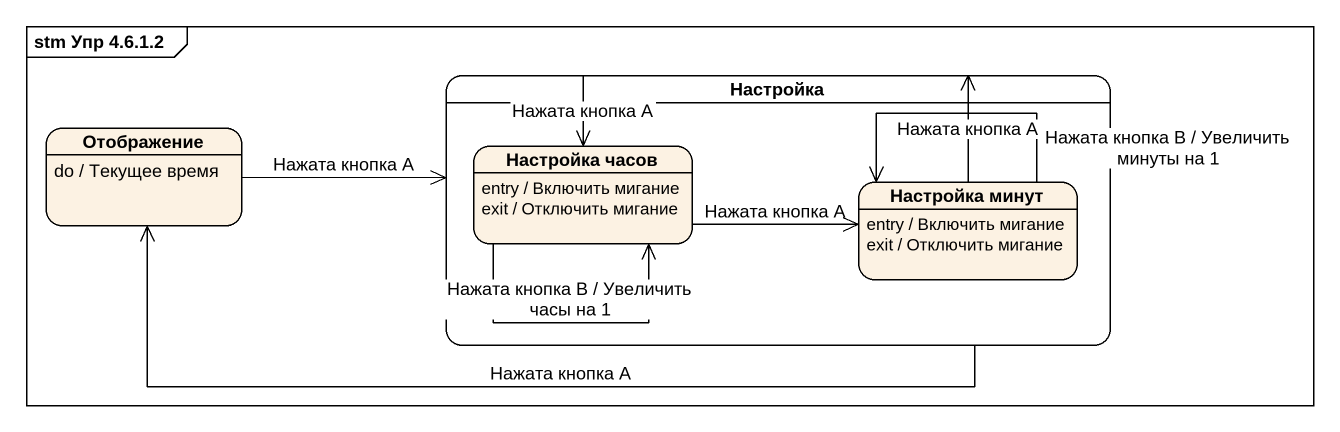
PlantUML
@startuml
mainframe stm Упр 4.6.1.2
hide empty description
state Отображение
Отображение : do / Текущее время
state Настройка {
  state "Настройка часов" as Настройка_часов
  Настройка_часов : entry / Включить мигание
  Настройка_часов : exit / Отключить мигание
  state "Настройка минут" as Настройка_минут
  Настройка_минут : entry / Включить мигание
  Настройка_минут : exit / Отключить мигание
}
Отображение -right-> Настройка : Нажата кнопка А
Настройка -left-> Отображение : Нажата кнопка А
Настройка -left-> Настройка_часов : Нажата кнопка А
Настройка_часов --> Настройка_часов : Нажата кнопка В / Увеличить часы на 1
Настройка_часов -right-> Настройка_минут : Нажата кнопка А
Настройка_минут -left-> Настройка : Нажата кнопка А
Настройка_минут --> Настройка_минут : Нажата кнопка В / Увеличить минуты на 1
@enduml
